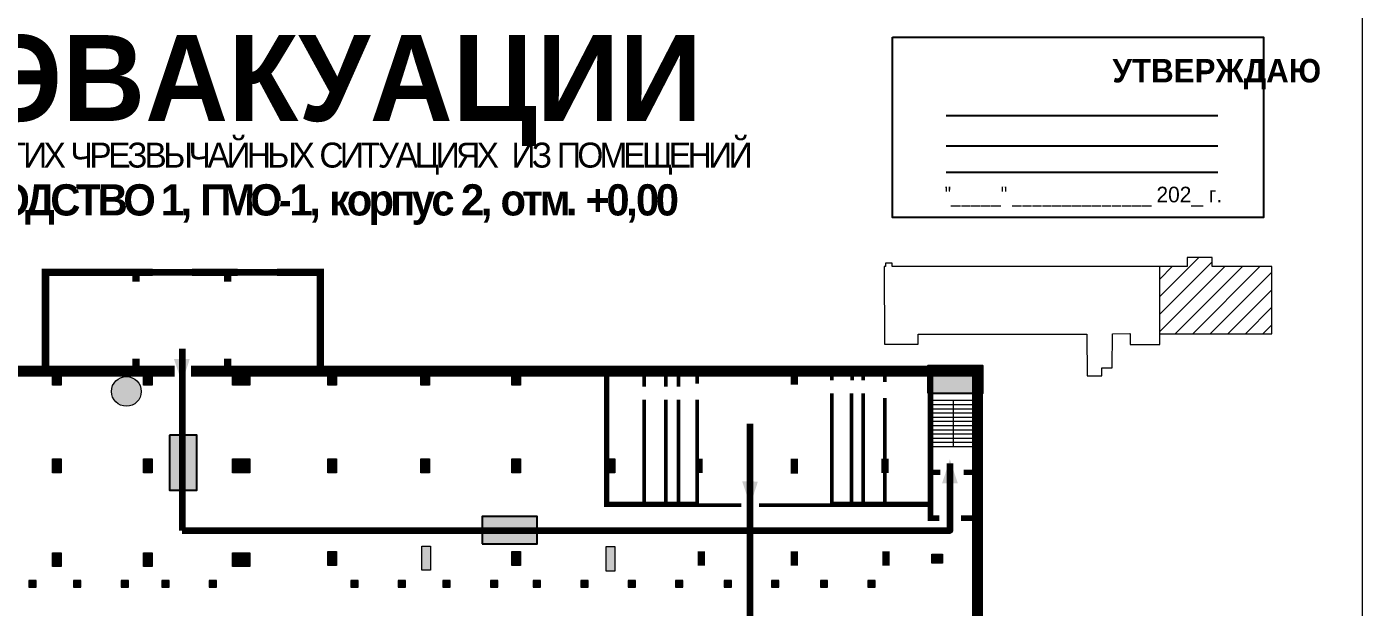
# Model space of a CAD drawing. Header units: millimetres. Extents: x 13810 to 67229, y 12374 to 21950.
# Drawn here: x 37443.2 to 37785, y 14389.2 to 14537.9 of the extents above; entities that cross this region are included whole.
import ezdxf

# ---------------------------------------------------------------- set-up
doc = ezdxf.new("R2010")
doc.units = ezdxf.units.MM
doc.layers.add('План_Штампы', color=7, linetype='Continuous')
doc.styles.add('обычный', font='arial.ttf')

# ---------------------------------------------------------------- blocks, each defined once
blk = doc.blocks.new('A$C32E8229D')
at = {"true_color": 0xffffff}
blk.add_hatch(color=7, dxfattribs=at).paths.add_polyline_path([(0, 0), (0, -8), (16, -8), (16, 0)])
h = blk.add_hatch(color=126)
h.paths.add_polyline_path([(0.2, -0.2), (15.8, -0.2), (15.8, -7.8), (0.2, -7.8)])
h.paths.add_polyline_path([(13.49, -2.05), (12.08, -2.05), (11.37, -2.63, 0.162397), (11.29, -2.84), (11.29, -3.63), (10.35, -3.63), (10.35, -4.05), (11.68, -4.05), (11.68, -3.48), (12.26, -4.28), (11.29, -5.1), (11.29, -6.78), (11.85, -6.78), (11.85, -5.44), (12.8, -4.64), (12.8, -5.94), (14.46, -5.94), (14.46, -5.39), (13.45, -5.39), (13.45, -3.97), (12.46, -2.59), (13.15, -2.59), (13.69, -3.34), (14.18, -3)], flags=16)
h.paths.add_polyline_path([(10.74, -1.82, 1), (11.8, -1.82, 1)], flags=16)
h.paths.add_polyline_path([(9.39, -3.59), (5.99, -3.59), (6.56, -3.03), (5.91, -3.03), (5.1, -3.83), (5.91, -4.64), (6.56, -4.64), (5.99, -4.09), (9.39, -4.09)], flags=16)
h.paths.add_polyline_path([(4.29, -1.08), (1.72, -1.08), (1.72, -6.6), (4.29, -6.6)], flags=16)
at = {"color": 126}
blk.add_lwpolyline([(16, -8), (0, -8), (0, 0), (16, 0)], close=True, dxfattribs=at)
blk = doc.blocks.new('A$C7B8C2D5B')
at = {"lineweight": 0}
h = blk.add_hatch(color=5, dxfattribs=at)
h.dxf.hatch_style = 1
h.paths.add_polyline_path([(1.4, -3.02, 1), (-2.11, -3.02, 1)])
at = {"color": 5, "lineweight": 0}
blk.add_circle((-0.36, -3.02), 1.75, dxfattribs=at)
blk = doc.blocks.new('A$C7B4425F7')
at = {"true_color": 0xffffff}
blk.add_hatch(color=7, dxfattribs=at).paths.add_polyline_path([(0, 0), (-16, 0), (-16, -8), (0, -8)])
h = blk.add_hatch(color=126)
h.paths.add_polyline_path([(-0.2, -0.2), (-15.8, -0.2), (-15.8, -7.8), (-0.2, -7.8)])
h.paths.add_polyline_path([(-11.76, -2.03), (-11.76, -3.66), (-11.17, -3.66, -0.568275), (-11.17, -6.18), (-12.58, -6.18), (-12.58, -2.03)], flags=16)
h.paths.add_polyline_path([(-13.33, -4.12, -0.495768), (-13.59, -6.18), (-15.03, -6.18), (-15.03, -2.03), (-13.59, -2.03, -0.487973)], flags=16)
h.paths.add_polyline_path([(-10.25, -2.03), (-9.48, -2.03), (-9.48, -6.18), (-10.25, -6.18)], flags=16)
h.paths.add_polyline_path([(-13.84, -3.69), (-14.24, -3.69), (-14.24, -3.03), (-13.9, -3.03, -0.692621)], flags=0)
h.paths.add_polyline_path([(-9.15, -2.03), (-8.4, -2.03), (-8.04, -3.07), (-7.68, -2.03), (-6.93, -2.03), (-7.64, -4.1), (-6.93, -6.18), (-7.68, -6.18), (-8.04, -5.14), (-8.4, -6.18), (-9.15, -6.18), (-8.44, -4.1)], flags=16)
h.paths.add_polyline_path([(-11.76, -4.46), (-11.42, -4.46, -0.692621), (-11.36, -5.12), (-11.76, -5.12)], flags=0)
h.paths.add_polyline_path([(-13.9, -5.2), (-14.24, -5.2), (-14.24, -4.55), (-13.84, -4.55, -0.708038)], flags=0)
edge = h.paths.add_edge_path(flags=16)
edge.add_ellipse((-5.51, -4.08), major_axis=(0, 2.05), ratio=0.586184, start_angle=0, end_angle=360)
edge = h.paths.add_edge_path(flags=0)
edge.add_ellipse((-5.51, -4.08), major_axis=(0, 1.14), ratio=0.454828, start_angle=0, end_angle=360)
h.paths.add_polyline_path([(-4.13, -4.96, 0.377264), (-3.48, -4.52, 0.0555), (-3.16, -2.03), (-1.66, -2.03), (-1.66, -4.96), (-0.96, -4.96), (-0.96, -7.01), (-1.75, -7.01), (-1.75, -6.18), (-3.3, -6.18), (-3.3, -7.02), (-4.13, -7.02)], flags=16)
h.paths.add_polyline_path([(-2.73, -2.91), (-2.28, -2.91), (-2.28, -4.96), (-3.05, -4.96, 0.079136)], flags=0)
at = {"color": 126}
blk.add_lwpolyline([(-16, -8), (0, -8), (0, 0), (-16, 0)], close=True, dxfattribs=at)

msp = doc.modelspace()

# ---------------------------------------------------------------- hatches: boundary and pattern name
at = {"lineweight": 0, "true_color": 0x000000}
h = msp.add_hatch(dxfattribs=at)
h.set_pattern_fill('ANSI31', color=18, angle=180)
h.set_pattern_definition([(225, (72651.954, 28364.7167), (2.24506403, -2.24506403), [])])
h.paths.add_polyline_path([(37761.9, 14459.24), (37761.9, 14476.44), (37746.6, 14476.44), (37746.6, 14478.74), (37740.21, 14478.74), (37740.21, 14476.44), (37733.23, 14476.44), (37733.23, 14459.24)])
at = {"lineweight": 0}
h = msp.add_hatch(color=256, dxfattribs=at)
h.dxf.hatch_style = 1
h.paths.add_polyline_path([(37449.76, 14446.07), (37451.99, 14446.07), (37451.99, 14449.64), (37449.76, 14449.64)])
h = msp.add_hatch(color=256, dxfattribs=at)
h.dxf.hatch_style = 1
h.paths.add_polyline_path([(37473.08, 14446.07), (37475.3, 14446.07), (37475.3, 14449.64), (37473.08, 14449.64)])
h = msp.add_hatch(color=256, dxfattribs=at)
h.dxf.hatch_style = 1
h.paths.add_polyline_path([(37495.82, 14446.07), (37498.04, 14446.07), (37498.04, 14449.64), (37495.82, 14449.64)])
h = msp.add_hatch(color=256, dxfattribs=at)
h.dxf.hatch_style = 1
h.paths.add_polyline_path([(37498.04, 14446.07), (37500.27, 14446.07), (37500.27, 14449.64), (37498.04, 14449.64)])
h = msp.add_hatch(color=256, dxfattribs=at)
h.dxf.hatch_style = 1
h.paths.add_polyline_path([(37520.28, 14446.07), (37522.5, 14446.07), (37522.5, 14449.64), (37520.28, 14449.64)])
h = msp.add_hatch(color=256, dxfattribs=at)
h.dxf.hatch_style = 1
h.paths.add_polyline_path([(37544.03, 14446.07), (37546.25, 14446.07), (37546.25, 14449.64), (37544.03, 14449.64)])
h = msp.add_hatch(color=256, dxfattribs=at)
h.dxf.hatch_style = 1
h.paths.add_polyline_path([(37567.32, 14446.07), (37569.54, 14446.07), (37569.54, 14449.64), (37567.32, 14449.64)])
h = msp.add_hatch(color=256, dxfattribs=at)
h.dxf.hatch_style = 1
h.paths.add_polyline_path([(37449.76, 14423.65), (37451.99, 14423.65), (37451.99, 14427.22), (37449.76, 14427.22)])
h = msp.add_hatch(color=256, dxfattribs=at)
h.dxf.hatch_style = 1
h.paths.add_polyline_path([(37473.08, 14423.65), (37475.3, 14423.65), (37475.3, 14427.22), (37473.08, 14427.22)])
h = msp.add_hatch(color=256, dxfattribs=at)
h.dxf.hatch_style = 1
h.paths.add_polyline_path([(37495.82, 14423.65), (37498.04, 14423.65), (37498.04, 14427.22), (37495.82, 14427.22)])
h = msp.add_hatch(color=256, dxfattribs=at)
h.dxf.hatch_style = 1
h.paths.add_polyline_path([(37498.04, 14423.65), (37500.27, 14423.65), (37500.27, 14427.22), (37498.04, 14427.22)])
h = msp.add_hatch(color=256, dxfattribs=at)
h.dxf.hatch_style = 1
h.paths.add_polyline_path([(37520.28, 14423.65), (37522.5, 14423.65), (37522.5, 14427.22), (37520.28, 14427.22)])
h = msp.add_hatch(color=256, dxfattribs=at)
h.dxf.hatch_style = 1
h.paths.add_polyline_path([(37544.03, 14423.65), (37546.25, 14423.65), (37546.25, 14427.22), (37544.03, 14427.22)])
h = msp.add_hatch(color=256, dxfattribs=at)
h.dxf.hatch_style = 1
h.paths.add_polyline_path([(37567.32, 14423.65), (37569.54, 14423.65), (37569.54, 14427.22), (37567.32, 14427.22)])
h = msp.add_hatch(color=256, dxfattribs=at)
h.dxf.hatch_style = 1
h.paths.add_polyline_path([(37591.5, 14423.65), (37593.72, 14423.65), (37593.72, 14427.22), (37591.5, 14427.22)])
h = msp.add_hatch(color=256, dxfattribs=at)
h.dxf.hatch_style = 1
h.paths.add_polyline_path([(37520.28, 14399.9), (37522.5, 14399.9), (37522.5, 14403.46), (37520.28, 14403.46)])
h = msp.add_hatch(color=256, dxfattribs=at)
h.dxf.hatch_style = 1
h.paths.add_polyline_path([(37544.28, 14398.66), (37546.51, 14398.66), (37546.51, 14404.82), (37544.28, 14404.82)])
h = msp.add_hatch(color=256, dxfattribs=at)
h.dxf.hatch_style = 1
h.paths.add_polyline_path([(37567.32, 14399.9), (37569.54, 14399.9), (37569.54, 14403.46), (37567.32, 14403.46)])
h = msp.add_hatch(color=256, dxfattribs=at)
h.dxf.hatch_style = 1
h.paths.add_polyline_path([(37591.5, 14398.4), (37593.72, 14398.4), (37593.72, 14404.7), (37591.5, 14404.7)])
h = msp.add_hatch(color=256, dxfattribs=at)
h.dxf.hatch_style = 1
h.paths.add_polyline_path([(37449.76, 14399.59), (37451.99, 14399.59), (37451.99, 14403.15), (37449.76, 14403.15)])
h = msp.add_hatch(color=256, dxfattribs=at)
h.dxf.hatch_style = 1
h.paths.add_polyline_path([(37473.08, 14399.59), (37475.3, 14399.59), (37475.3, 14403.15), (37473.08, 14403.15)])
h = msp.add_hatch(color=256, dxfattribs=at)
h.dxf.hatch_style = 1
h.paths.add_polyline_path([(37495.82, 14399.59), (37498.04, 14399.59), (37498.04, 14403.15), (37495.82, 14403.15)])
h = msp.add_hatch(color=256, dxfattribs=at)
h.dxf.hatch_style = 1
h.paths.add_polyline_path([(37498.04, 14399.59), (37500.27, 14399.59), (37500.27, 14403.15), (37498.04, 14403.15)])
h = msp.add_hatch(color=256, dxfattribs=at)
h.dxf.hatch_style = 1
h.paths.add_polyline_path([(37674.83, 14400.51), (37677.61, 14400.51), (37677.61, 14402.74), (37674.83, 14402.74)])
h = msp.add_hatch(color=256, dxfattribs=at)
h.dxf.hatch_style = 1
h.paths.add_polyline_path([(37443.72, 14396.05), (37443.72, 14394.29), (37445.6, 14394.29), (37445.6, 14396.05)])
h = msp.add_hatch(color=256, dxfattribs=at)
h.dxf.hatch_style = 1
h.paths.add_polyline_path([(37455.18, 14396.05), (37455.18, 14394.29), (37457.05, 14394.29), (37457.05, 14396.05)])
h = msp.add_hatch(color=256, dxfattribs=at)
h.dxf.hatch_style = 1
h.paths.add_polyline_path([(37467.32, 14396.05), (37467.32, 14394.29), (37469.2, 14394.29), (37469.2, 14396.05)])
h = msp.add_hatch(color=256, dxfattribs=at)
h.dxf.hatch_style = 1
h.paths.add_polyline_path([(37477.75, 14396.05), (37477.75, 14394.29), (37479.62, 14394.29), (37479.62, 14396.05)])
h = msp.add_hatch(color=256, dxfattribs=at)
h.dxf.hatch_style = 1
h.paths.add_polyline_path([(37489.9, 14396.05), (37489.9, 14394.29), (37491.77, 14394.29), (37491.77, 14396.05)])
h = msp.add_hatch(color=256, dxfattribs=at)
h.dxf.hatch_style = 1
h.paths.add_polyline_path([(37526.13, 14396.05), (37526.13, 14394.29), (37528, 14394.29), (37528, 14396.05)])
h = msp.add_hatch(color=256, dxfattribs=at)
h.dxf.hatch_style = 1
h.paths.add_polyline_path([(37538.28, 14396.05), (37538.28, 14394.29), (37540.15, 14394.29), (37540.15, 14396.05)])
h = msp.add_hatch(color=256, dxfattribs=at)
h.dxf.hatch_style = 1
h.paths.add_polyline_path([(37549.73, 14396.05), (37549.73, 14394.29), (37551.6, 14394.29), (37551.6, 14396.05)])
h = msp.add_hatch(color=256, dxfattribs=at)
h.dxf.hatch_style = 1
h.paths.add_polyline_path([(37561.88, 14396.05), (37561.88, 14394.29), (37563.75, 14394.29), (37563.75, 14396.05)])
h = msp.add_hatch(color=256, dxfattribs=at)
h.dxf.hatch_style = 1
h.paths.add_polyline_path([(37572.85, 14396.05), (37572.85, 14394.29), (37574.73, 14394.29), (37574.73, 14396.05)])
h = msp.add_hatch(color=256, dxfattribs=at)
h.dxf.hatch_style = 1
h.paths.add_polyline_path([(37585, 14396.05), (37585, 14394.29), (37586.88, 14394.29), (37586.88, 14396.05)])
h = msp.add_hatch(color=256, dxfattribs=at)
h.dxf.hatch_style = 1
h.paths.add_polyline_path([(37597.13, 14396.05), (37597.13, 14394.29), (37599, 14394.29), (37599, 14396.05)])
h = msp.add_hatch(color=256, dxfattribs=at)
h.dxf.hatch_style = 1
h.paths.add_polyline_path([(37609.28, 14396.05), (37609.28, 14394.29), (37611.15, 14394.29), (37611.15, 14396.05)])
h = msp.add_hatch(color=256, dxfattribs=at)
h.dxf.hatch_style = 1
h.paths.add_polyline_path([(37621.7, 14396.05), (37621.7, 14394.29), (37623.57, 14394.29), (37623.57, 14396.05)])
h = msp.add_hatch(color=256, dxfattribs=at)
h.dxf.hatch_style = 1
h.paths.add_polyline_path([(37633.85, 14396.05), (37633.85, 14394.29), (37635.72, 14394.29), (37635.72, 14396.05)])
h = msp.add_hatch(color=256, dxfattribs=at)
h.dxf.hatch_style = 1
h.paths.add_polyline_path([(37646.32, 14396.05), (37646.32, 14394.29), (37648.19, 14394.29), (37648.19, 14396.05)])
h = msp.add_hatch(color=256, dxfattribs=at)
h.dxf.hatch_style = 1
h.paths.add_polyline_path([(37658.47, 14396.05), (37658.47, 14394.29), (37660.34, 14394.29), (37660.34, 14396.05)])

# ---------------------------------------------------------------- linework, layer by layer
at = {"color": 126, "lineweight": 0, "true_color": 0x008754}
msp.add_lwpolyline([(37185.05, 14547.64), (37785.05, 14547.64), (37785.05, 14152.64), (37185.05, 14152.64)], close=True, dxfattribs=at)
msp.add_lwpolyline([(37185.05, 14547.64), (37785.05, 14547.64), (37785.05, 14152.64), (37185.05, 14152.64)], close=True, dxfattribs=at)
msp.add_lwpolyline([(37185.05, 14547.64), (37785.05, 14547.64), (37785.05, 14152.64), (37185.05, 14152.64)], close=True, dxfattribs=at)
msp.add_lwpolyline([(37185.05, 14547.64), (37785.05, 14547.64), (37785.05, 14152.64), (37185.05, 14152.64)], close=True, dxfattribs=at)
msp.add_lwpolyline([(37664.76, 14535.21), (37759.77, 14535.21), (37759.77, 14489.01), (37664.76, 14489.01)], close=True)
for points in [[(37678.52, 14515.17), (37748.04, 14515.17)], [(37678.52, 14507.4), (37748.04, 14507.4)], [(37678.52, 14500.62), (37748.04, 14500.62)]]:
    msp.add_lwpolyline(points)
at = {"lineweight": 0}
for points in [[(37721.13, 14459.24), (37725.53, 14459.28), (37725.59, 14459.24), (37725.59, 14456.52), (37733.23, 14456.52), (37733.23, 14459.24), (37761.9, 14459.24), (37761.9, 14476.44), (37746.6, 14476.44), (37746.6, 14478.74), (37740.21, 14478.74), (37740.21, 14476.44), (37664.73, 14476.44), (37664.73, 14477.28), (37662.99, 14477.28), (37662.99, 14476.44), (37662.64, 14476.44), (37662.76, 14456.71), (37662.76, 14456.58), (37671.4, 14456.58), (37671.4, 14459.14), (37714.51, 14459.14), (37714.63, 14448.5), (37718.41, 14448.5), (37718.41, 14450.53), (37721.06, 14450.53), (37721.13, 14459.24)], [(37733.23, 14459.14), (37733.23, 14476.44)], [(37449.76, 14449.64), (37451.99, 14449.64), (37451.99, 14446.07), (37449.76, 14446.07), (37449.76, 14449.64)], [(37473.08, 14449.64), (37475.3, 14449.64), (37475.3, 14446.07), (37473.08, 14446.07), (37473.08, 14449.64)], [(37495.82, 14449.64), (37498.04, 14449.64), (37498.04, 14446.07), (37495.82, 14446.07), (37495.82, 14449.64)], [(37498.04, 14449.64), (37500.27, 14449.64), (37500.27, 14446.07), (37498.04, 14446.07), (37498.04, 14449.64)], [(37520.28, 14449.64), (37522.5, 14449.64), (37522.5, 14446.07), (37520.28, 14446.07), (37520.28, 14449.64)], [(37544.03, 14449.64), (37546.25, 14449.64), (37546.25, 14446.07), (37544.03, 14446.07), (37544.03, 14449.64)], [(37567.32, 14449.64), (37569.54, 14449.64), (37569.54, 14446.07), (37567.32, 14446.07), (37567.32, 14449.64)], [(37686.55, 14442.1), (37674.5, 14442.1)], [(37686.55, 14441.03), (37674.5, 14441.03)], [(37686.55, 14441.03), (37674.5, 14441.03)], [(37680.32, 14442.1), (37680.32, 14430.29)], [(37686.55, 14439.95), (37674.5, 14439.95)], [(37686.55, 14439.95), (37674.5, 14439.95)], [(37686.55, 14438.88), (37674.5, 14438.88)], [(37686.55, 14438.88), (37674.5, 14438.88)], [(37686.55, 14437.8), (37674.5, 14437.8)], [(37686.55, 14437.8), (37674.5, 14437.8)], [(37686.55, 14436.73), (37674.5, 14436.73)], [(37686.55, 14436.73), (37674.5, 14436.73)], [(37686.55, 14435.66), (37674.5, 14435.66)], [(37686.55, 14435.66), (37674.5, 14435.66)], [(37686.55, 14434.58), (37674.5, 14434.58)], [(37686.55, 14434.58), (37674.5, 14434.58)], [(37686.55, 14433.51), (37674.5, 14433.51)], [(37686.55, 14433.51), (37674.5, 14433.51)], [(37686.55, 14432.43), (37674.5, 14432.43)], [(37686.55, 14432.43), (37674.5, 14432.43)], [(37686.55, 14431.36), (37674.5, 14431.36)], [(37686.55, 14431.36), (37674.5, 14431.36)], [(37686.55, 14430.29), (37674.5, 14430.29)], [(37449.76, 14427.22), (37451.99, 14427.22), (37451.99, 14423.65), (37449.76, 14423.65), (37449.76, 14427.22)], [(37473.08, 14427.22), (37475.3, 14427.22), (37475.3, 14423.65), (37473.08, 14423.65), (37473.08, 14427.22)], [(37495.82, 14427.22), (37498.04, 14427.22), (37498.04, 14423.65), (37495.82, 14423.65), (37495.82, 14427.22)], [(37498.04, 14427.22), (37500.27, 14427.22), (37500.27, 14423.65), (37498.04, 14423.65), (37498.04, 14427.22)], [(37520.28, 14427.22), (37522.5, 14427.22), (37522.5, 14423.65), (37520.28, 14423.65), (37520.28, 14427.22)], [(37544.03, 14427.22), (37546.25, 14427.22), (37546.25, 14423.65), (37544.03, 14423.65), (37544.03, 14427.22)], [(37567.32, 14427.22), (37569.54, 14427.22), (37569.54, 14423.65), (37567.32, 14423.65), (37567.32, 14427.22)], [(37591.5, 14427.22), (37593.72, 14427.22), (37593.72, 14423.65), (37591.5, 14423.65), (37591.5, 14427.22)], [(37520.28, 14403.46), (37522.5, 14403.46), (37522.5, 14399.9), (37520.28, 14399.9), (37520.28, 14403.46)], [(37544.28, 14404.82), (37546.51, 14404.82), (37546.51, 14398.66), (37544.28, 14398.66), (37544.28, 14404.82)], [(37567.32, 14403.46), (37569.54, 14403.46), (37569.54, 14399.9), (37567.32, 14399.9), (37567.32, 14403.46)], [(37591.5, 14404.7), (37593.72, 14404.7), (37593.72, 14398.4), (37591.5, 14398.4), (37591.5, 14404.7)], [(37449.76, 14403.15), (37451.99, 14403.15), (37451.99, 14399.59), (37449.76, 14399.59), (37449.76, 14403.15)], [(37473.08, 14403.15), (37475.3, 14403.15), (37475.3, 14399.59), (37473.08, 14399.59), (37473.08, 14403.15)], [(37495.82, 14403.15), (37498.04, 14403.15), (37498.04, 14399.59), (37495.82, 14399.59), (37495.82, 14403.15)], [(37498.04, 14403.15), (37500.27, 14403.15), (37500.27, 14399.59), (37498.04, 14399.59), (37498.04, 14403.15)], [(37674.83, 14402.74), (37677.61, 14402.74), (37677.61, 14400.51), (37674.83, 14400.51), (37674.83, 14402.74)], [(37445.6, 14396.05), (37443.72, 14396.05), (37443.72, 14394.29), (37445.6, 14394.29), (37445.6, 14396.05)], [(37457.05, 14396.05), (37455.18, 14396.05), (37455.18, 14394.29), (37457.05, 14394.29), (37457.05, 14396.05)], [(37469.2, 14396.05), (37467.32, 14396.05), (37467.32, 14394.29), (37469.2, 14394.29), (37469.2, 14396.05)], [(37479.62, 14396.05), (37477.75, 14396.05), (37477.75, 14394.29), (37479.62, 14394.29), (37479.62, 14396.05)], [(37491.77, 14396.05), (37489.9, 14396.05), (37489.9, 14394.29), (37491.77, 14394.29), (37491.77, 14396.05)], [(37528, 14396.05), (37526.13, 14396.05), (37526.13, 14394.29), (37528, 14394.29), (37528, 14396.05)], [(37540.15, 14396.05), (37538.28, 14396.05), (37538.28, 14394.29), (37540.15, 14394.29), (37540.15, 14396.05)], [(37551.6, 14396.05), (37549.73, 14396.05), (37549.73, 14394.29), (37551.6, 14394.29), (37551.6, 14396.05)], [(37563.75, 14396.05), (37561.88, 14396.05), (37561.88, 14394.29), (37563.75, 14394.29), (37563.75, 14396.05)], [(37574.73, 14396.05), (37572.85, 14396.05), (37572.85, 14394.29), (37574.73, 14394.29), (37574.73, 14396.05)], [(37586.88, 14396.05), (37585, 14396.05), (37585, 14394.29), (37586.88, 14394.29), (37586.88, 14396.05)], [(37599, 14396.05), (37597.13, 14396.05), (37597.13, 14394.29), (37599, 14394.29), (37599, 14396.05)], [(37611.15, 14396.05), (37609.28, 14396.05), (37609.28, 14394.29), (37611.15, 14394.29), (37611.15, 14396.05)], [(37623.57, 14396.05), (37621.7, 14396.05), (37621.7, 14394.29), (37623.57, 14394.29), (37623.57, 14396.05)], [(37635.72, 14396.05), (37633.85, 14396.05), (37633.85, 14394.29), (37635.72, 14394.29), (37635.72, 14396.05)], [(37648.19, 14396.05), (37646.32, 14396.05), (37646.32, 14394.29), (37648.19, 14394.29), (37648.19, 14396.05)], [(37660.34, 14396.05), (37658.47, 14396.05), (37658.47, 14394.29), (37660.34, 14394.29), (37660.34, 14396.05)]]:
    msp.add_lwpolyline(points, dxfattribs=at)
for points, const_width in [([(37475.38, 14474.94), (37447.98, 14474.94), (37447.98, 14449.64)], 1.88), ([(37471.12, 14472.54), (37471.12, 14474.94)], 1.88), ([(37497.13, 14474.94), (37485.46, 14474.94)], 1.88), ([(37494.65, 14472.54), (37494.65, 14474.94)], 1.88), ([(37518.34, 14449.64), (37518.34, 14474.94), (37507.2, 14474.94)], 1.88), ([(37471.12, 14452.84), (37471.12, 14449.64)], 1.88), ([(37494.65, 14452.84), (37494.65, 14449.64)], 1.88), ([(37481.03, 14449.64), (37307.33, 14449.64)], 2.82), ([(37634.12, 14260.47), (37686.55, 14260.47), (37686.55, 14449.64), (37485.22, 14449.64)], 2.82), ([(37614.75, 14415.53), (37591.64, 14415.53), (37591.64, 14449.64)], 1.41), ([(37601.22, 14445.68), (37601.22, 14449.64)], 0.941), ([(37606.77, 14445.68), (37606.77, 14449.64)], 0.941), ([(37610.03, 14445.68), (37610.03, 14449.64)], 0.941), ([(37614.75, 14446.44), (37614.75, 14449.64)], 0.941), ([(37639.63, 14446.17), (37639.63, 14449.64)], 1.88), ([(37649.24, 14447.32), (37649.24, 14449.64)], 0.941), ([(37654.47, 14447.32), (37654.47, 14449.64)], 0.941), ([(37657.32, 14447.32), (37657.32, 14449.64)], 0.941), ([(37662.86, 14446.84), (37662.86, 14449.64)], 0.941), ([(37674.5, 14449.64), (37674.5, 14412), (37676.82, 14412)], 1.41), ([(37649.24, 14443.98), (37649.24, 14415.3), (37630.64, 14415.3)], 0.941), ([(37654.27, 14415.54), (37654.27, 14443.98)], 0.941), ([(37657.32, 14443.98), (37657.32, 14415.54)], 0.941), ([(37601.22, 14442.35), (37601.22, 14415.53)], 0.941), ([(37606.77, 14415.53), (37606.77, 14442.35)], 0.941), ([(37610.03, 14442.35), (37610.03, 14415.53)], 0.941), ([(37626.06, 14415.3), (37614.75, 14415.3), (37614.75, 14442.35)], 0.941), ([(37662.86, 14442.82), (37662.86, 14415.54)], 0.941), ([(37615.27, 14427.22), (37615.27, 14423.59)], 1.88), ([(37639.63, 14427.22), (37639.63, 14423.41)], 1.88), ([(37662.88, 14427.22), (37662.88, 14423.59)], 1.88), ([(37677.04, 14423.73), (37674.5, 14423.73)], 1.41), ([(37683.02, 14423.73), (37686.55, 14423.73)], 1.41), ([(37674.5, 14415.54), (37649.24, 14415.54)], 1.41), ([(37682.36, 14412), (37686.55, 14412)], 1.41), ([(37615.85, 14403.5), (37615.85, 14399.87)], 1.88), ([(37639.63, 14403.5), (37639.63, 14399.87)], 1.88), ([(37663.16, 14403.5), (37663.16, 14399.87)], 1.88)]:
    msp.add_lwpolyline(points, dxfattribs=dict(at, const_width=const_width))
at = {"lineweight": 100}
msp.add_lwpolyline([(37507.2, 14474.94), (37468.47, 14474.94)], dxfattribs=at)
at = {"color": 126, "lineweight": 100, "true_color": 0x008754}
for points in [[(37482.97, 14455.35), (37482.97, 14408.85)], [(37628.38, 14266.96), (37628.38, 14436.15)], [(37628.38, 14408.85), (37679.55, 14408.85), (37679.55, 14426.01)], [(37482.97, 14408.85), (37628.38, 14408.85)]]:
    msp.add_lwpolyline(points, dxfattribs=at)
at = {"layer": 'План_Штампы', "color": 126, "true_color": 0x008754}
for points in [[(37480.87, 14452.74), (37484.89, 14452.74), (37482.91, 14446.55)], [(37681.52, 14420.92), (37677.49, 14420.92), (37679.48, 14427.1)], [(37626.32, 14421.4), (37630.34, 14421.39), (37628.36, 14415.21)]]:
    msp.add_solid(points, dxfattribs=at)

# ---------------------------------------------------------------- block references
at = {"xscale": 2.177419353276491, "yscale": 2.177419353276491, "zscale": 2.177419353276491, "rotation": 180}
msp.add_blockref('A$C7B8C2D5B', (37467.89, 14437.89), dxfattribs=at)
at = {"layer": 'План_Штампы', "xscale": 0.8800000000000001, "yscale": 0.8800000000000001, "zscale": 0.8800000000000001}
msp.add_blockref('A$C7B4425F7', (37687.93, 14451.03), dxfattribs=at)
at = {"layer": 'План_Штампы', "color": 126, "true_color": 0x008754, "xscale": -0.8800000000000001, "yscale": 0.8800000000000001, "zscale": 0.8800000000000001, "rotation": 270}
msp.add_blockref('A$C32E8229D', (37486.75, 14419.15), dxfattribs=at)
at = {"layer": 'План_Штампы', "color": 126, "true_color": 0x008754, "xscale": -0.8800000000000001, "yscale": 0.8800000000000001, "zscale": 0.8800000000000001}
msp.add_blockref('A$C32E8229D', (37573.83, 14412.45), dxfattribs=at)

# ---------------------------------------------------------------- texts
at = {"lineweight": 0, "style": 'обычный'}
for s, insert, char_height, width, attachment_point in [('{\\fProxima Nova Rg|b1|i0|c204|p2;ПЛАН ЭВАКУАЦИИ}', (37338.86, 14535.74), 22, 493.8901, 1), ('\\pi-18,l18,t18;{\\fProxima Nova Rg|b1|i0|c204|p2;УТВЕРЖДАЮ\\H1.1997x; }', (37747.8, 14525.75), 6, 126.6484, 5), ('{\\fArial Narrow|b0|i0|c204|p34;"_____" ______________ \\fProxima Nova Rg|b0|i0|c204|p2;202_ г. }', (37713.67, 14494.33), 4, 78.6503, 5)]:
    msp.add_mtext(s, dxfattribs=dict(at, insert=insert, char_height=char_height, width=width, attachment_point=attachment_point))
at = {"color": 0, "lineweight": 0, "insert": (37490.6, 14508.33), "char_height": 8, "width": 449.2158, "attachment_point": 5, "style": 'обычный'}
msp.add_mtext('{\\fArial Black|b1|i0|c204|p34;\\H2x;\\T0.85;  \\fArial Narrow|b0|i0|c204|p34;\\H0.8x;\\W0.9;\\P\\fProxima Nova Rg|b0|i0|c204|p2;\\H0.5x;\\W1;\\C256;ПРИ ПОЖАРЕ  ИЛИ ДРУГИХ ЧРЕЗВЫЧАЙНЫХ СИТУАЦИЯХ  ИЗ ПОМЕЩЕНИЙ \\fProxima Nova Rg|b1|i0|c204|p2;\\H1.25x;\\PЦЭН: ПРОИЗВОДСТВО 1, ГМО-1, корпус 2, отм. +0,00}', dxfattribs=at)

doc.saveas('drawing.dxf')
